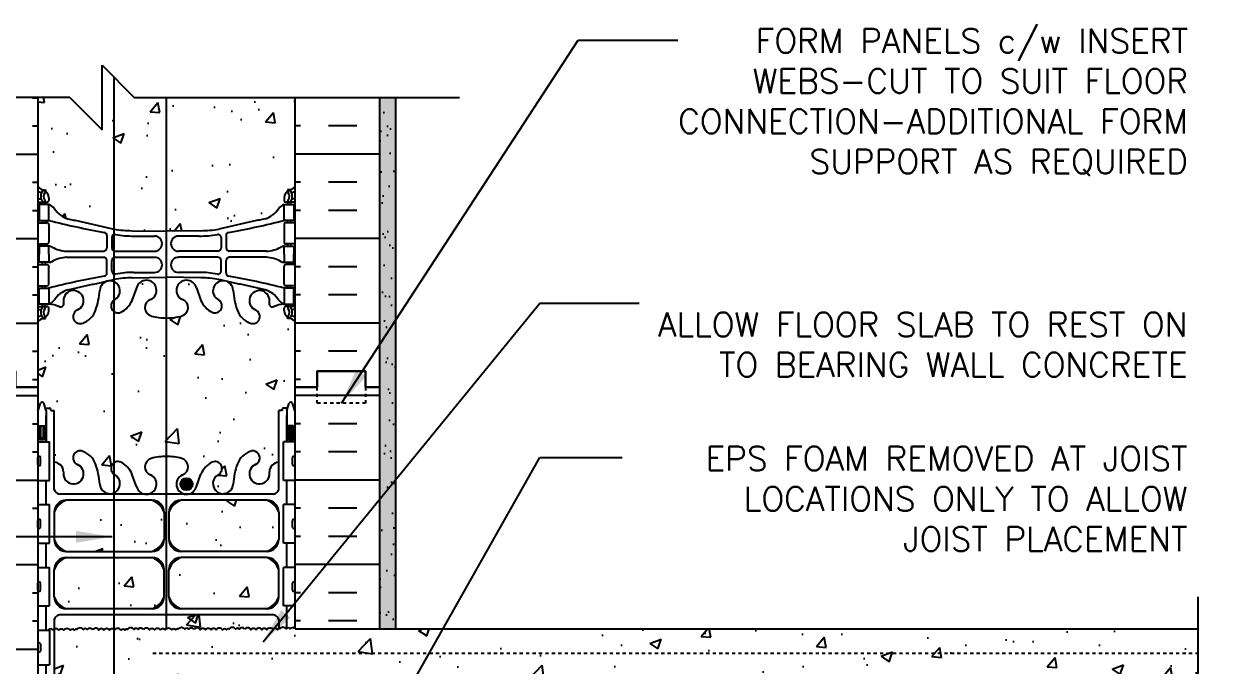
# Model space of a CAD drawing. Header units: inches. Extents: x 169.9 to 228, y 151.8 to 229.9.
# Drawn here: x 190.58 to 228.05, y 209.99 to 229.93 of the extents above; entities that cross this region are included whole.
import ezdxf

# ---------------------------------------------------------------- set-up
doc = ezdxf.new("R2010")
doc.units = ezdxf.units.IN
doc.header["$LTSCALE"] = 0.5
doc.header["$MEASUREMENT"] = 0
doc.linetypes.add('DASHED2', pattern=[0.375, 0.25, -0.125])
doc.linetypes.add('HIDDEN2', pattern=[0.1875, 0.125, -0.0625])
for name, color, linetype in [('HATCH', 12, 'Continuous'), ('Hidden2', 12, 'HIDDEN2'), ('line25', 2, 'Continuous'), ('LINE3', 3, 'Continuous'), ('LINE50', 5, 'Continuous'), ('LINE9', 9, 'Continuous'), ('TEXT', 4, 'Continuous'), ('Web_Edge', 9, 'Continuous')]:
    doc.layers.add(name, color=color, linetype=linetype)
doc.styles.add('DIM', font='romans.shx', dxfattribs={"width": 0.7})
doc.styles.add('ROMANS', font='romans.shx', dxfattribs={"height": 0.75})
doc.dimstyles.new('ext_12', dxfattribs={"dimscale": 12, "dimtxt": 0.075, "dimasz": 0.09375, "dimexe": 0.09375, "dimexo": 0.0625, "dimgap": 0.0625, "dimtad": 1, "dimdec": 1, "dimzin": 2, "dimdsep": 46, "dimlunit": 4, "dimtxsty": 'DIM', "dimcen": 0.09, "dimdle": 0.09375, "dimclrt": 4, "dimadec": 0, "dimazin": 0, "dimtfac": 1, "dimtdec": 1, "dimtmove": 2, "dimatfit": 3, "dimfxl": 1, "dimfrac": 2, "dimtolj": 1, "dimtzin": 0, "dimarcsym": 0})

msp = doc.modelspace()

# ---------------------------------------------------------------- hatches: boundary and pattern name
at = {"layer": 'HATCH'}
h = msp.add_hatch(dxfattribs=at)
h.set_pattern_fill('AR-CONC', color=256, scale=0.5)
h.set_pattern_definition([(50, (0, 0), (3.5863, -0.31376), [0.375, -4.125]), (355, (0, 0), (-0.693757, 3.76096), [0.3, -3.3]), (100.4514, (0.299, -0.026), (2.892544, 3.4472), [0.3187, -3.50571]), (46.1842, (0, 1), (5.336207, -0.827596), [0.5625, -6.1875]), (96.6356, (0.4447, 0.931), (4.67331, 4.87059), [0.47805, -5.25857]), (351.1842, (0, 1), (4.67331, 4.87059), [0.45, -4.95]), (21, (0.5, 0.75), (2.984535, -2.013094), [0.375, -4.125]), (326, (0.5, 0.75), (1.216577, 3.62575), [0.3, -3.3]), (71.4514, (0.7487, 0.5822), (4.201112, 1.612656), [0.3187, -3.50571]), (37.5, (0, 0), (0.0607993, 1.6644693), [0, -3.26, 0, -3.35, 0, -3.3125]), (7.5, (0, 0), (1.315348, 1.972059), [0, -1.91, 0, -3.185, 0, -1.2625]), (327.5, (-1.115, 0), (2.669112, -0.1127744), [0, -1.25, 0, -3.9, 0, -5.175]), (317.5, (-1.615, 0), (2.915931, 0.500525), [0, -1.625, 0, -2.59, 0, -3.675])])
edge = h.paths.add_edge_path()
edge.add_line((199.002, 227.647), (194.002, 227.647))
edge.add_line((194.002, 227.647), (193.002, 228.647))
edge.add_line((193.002, 228.647), (193.002, 226.647))
edge.add_line((193.002, 226.647), (192.002, 227.647))
edge.add_line((192.002, 227.647), (191.002, 227.647))
edge.add_line((191.002, 227.647), (191.002, 224.874))
edge.add_arc((191.348, 225.235), 0.5, 226.2109, 246.4218)
edge.add_line((191.148, 224.777), (191.238, 224.777))
edge.add_line((191.238, 224.777), (191.238, 224.735))
edge.add_arc((191.098, 224.528), 0.25, 0, 55.9442, ccw=False)
edge.add_line((191.348, 224.528), (191.348, 224.46))
edge.add_arc((191.285, 224.46), 0.0625, -90, 0, ccw=False)
edge.add_line((191.285, 224.398), (191.238, 224.398))
edge.add_line((191.238, 224.398), (191.238, 224.328))
edge.add_line((191.238, 224.328), (191.343, 224.328))
edge.add_arc((191.22, 223.985), 0.364, 34.9775, 70.3387, ccw=False)
edge.add_arc((192.144, 224.596), 0.743, 212.7919, 253.8107)
edge.add_spline(control_points=[(191.936, 223.882), (193.374, 223.562)], knot_values=[0, 0, 1, 1], degree=1, periodic=0)
edge.add_arc((193.93, 226.494), 2.984, 259.2546, 270.0995)
edge.add_line((193.935, 223.51), (195.002, 223.494))
edge.add_line((195.002, 223.494), (196.068, 223.51))
edge.add_arc((196.074, 226.494), 2.984, 269.9005, 280.7454)
edge.add_spline(control_points=[(196.63, 223.562), (198.067, 223.882)], knot_values=[0, 0, 1, 1], degree=1, periodic=0)
edge.add_arc((197.86, 224.596), 0.743, 286.1893, 327.2081)
edge.add_arc((198.783, 223.985), 0.364, 109.6613, 145.0225, ccw=False)
edge.add_line((198.661, 224.328), (198.766, 224.328))
edge.add_line((198.766, 224.328), (198.766, 224.398))
edge.add_line((198.766, 224.398), (198.718, 224.398))
edge.add_arc((198.718, 224.46), 0.0625, 180, 270, ccw=False)
edge.add_line((198.656, 224.46), (198.656, 224.528))
edge.add_arc((198.906, 224.528), 0.25, 124.0558, 180, ccw=False)
edge.add_line((198.766, 224.735), (198.766, 224.777))
edge.add_line((198.766, 224.777), (198.856, 224.777))
edge.add_arc((198.656, 225.235), 0.5, 293.5782, 313.7891)
edge.add_line((199.002, 224.874), (199.002, 227.647))
h.paths.add_polyline_path([(199.002, 220.682, 0.088416), (198.856, 220.779), (198.766, 220.779), (198.766, 220.821, -0.249069), (198.656, 221.028), (198.656, 221.095, -0.414214), (198.718, 221.158), (198.766, 221.158), (198.766, 221.228), (198.661, 221.228, 0.085348), (198.331, 221.152, -0.669601), (198.199, 221.273, 2.087231), (197.765, 221.048, -1), (197.602, 220.639, -0.21345), (197.209, 221.028, -0.069923), (197.072, 221.672, 1.702394), (196.623, 221.36, -0.940793), (196.419, 220.976, -0.173075), (196.073, 221.343), (195.931, 221.73, 1.612474), (195.499, 221.37, -0.734872), (195.476, 220.859, -0.068475), (195.002, 220.797, -0.068475), (194.528, 220.859, -0.734872), (194.505, 221.37, 1.612474), (194.073, 221.73), (193.93, 221.343, -0.173075), (193.584, 220.976, -0.940793), (193.381, 221.36, 1.702394), (192.931, 221.672, -0.069923), (192.794, 221.028, -0.21345), (192.402, 220.639, -1), (192.239, 221.048, 2.087231), (191.805, 221.273, -0.669601), (191.672, 221.152, 0.085348), (191.343, 221.228), (191.238, 221.228), (191.238, 221.158), (191.285, 221.158, -0.414214), (191.348, 221.095), (191.348, 221.028, -0.249069), (191.238, 220.821), (191.238, 220.779), (191.148, 220.779, 0.088416), (191.002, 220.682), (191.002, 218.647), (191.002, 217.888), (191.087, 218.149, -0.6), (191.187, 218.149), (191.236, 217.999), (191.362, 217.999, -0.414214), (191.412, 217.949), (191.412, 217.919), (191.512, 217.919), (191.512, 216.317, -0.380397), (191.805, 216.022, 2.087231), (192.239, 216.247, -1), (192.402, 216.655, -0.21345), (192.794, 216.266, -0.069923), (192.931, 215.622, 1.702394), (193.381, 215.935, -0.940793), (193.584, 216.318, -0.173075), (193.93, 215.951), (194.073, 215.565, 1.612474), (194.505, 215.924, -0.734872), (194.528, 216.435, -0.068475), (195.002, 216.497, -0.068475), (195.476, 216.435, -0.734872), (195.499, 215.924, 1.612474), (195.931, 215.565), (196.073, 215.951, -0.173075), (196.419, 216.318, -0.940793), (196.623, 215.935, 1.702394), (197.072, 215.622, -0.069923), (197.209, 216.266, -0.21345), (197.602, 216.655, -1), (197.765, 216.247, 2.087231), (198.199, 216.022, -0.380392), (198.492, 216.317), (198.492, 217.919), (198.592, 217.919), (198.592, 217.949, -0.414214), (198.642, 217.999), (198.768, 217.999), (198.817, 218.149, -0.6), (198.917, 218.149), (199.002, 217.888), (199.002, 218.647)])
h.paths.add_polyline_path([(194.926, 214.761, 0.225652), (194.551, 215.136), (191.887, 215.136, 0.225652), (191.512, 214.761), (191.512, 213.921, 0.225652), (191.887, 213.546), (194.551, 213.546, 0.225652), (194.926, 213.921)])
h.paths.add_polyline_path([(194.926, 212.139), (194.926, 212.98, 0.225652), (194.551, 213.355), (191.887, 213.355, 0.225652), (191.512, 212.98), (191.512, 212.139, 0.225652), (191.887, 211.764), (194.551, 211.764, 0.225652)])
h.paths.add_polyline_path([(198.492, 212.98, 0.225652), (198.117, 213.355), (195.453, 213.355, 0.225652), (195.078, 212.98), (195.078, 212.139, 0.225652), (195.453, 211.764), (198.117, 211.764, 0.225652), (198.492, 212.139)])
h.paths.add_polyline_path([(198.492, 214.761, 0.225652), (198.117, 215.136), (195.453, 215.136, 0.225652), (195.078, 214.761), (195.078, 213.921, 0.225652), (195.453, 213.546), (198.117, 213.546, 0.225652), (198.492, 213.921)])
h.paths.add_polyline_path([(227.05, 211.138), (199.002, 211.138, 0.520567), (198.848, 211.138, 0.520567), (198.722, 211.138, 0.520567), (198.522, 211.138, 0.520567), (198.448, 211.115, 0.520567), (198.317, 211.115, 0.520567), (198.117, 211.115, 0.520567), (197.963, 211.115, 0.520567), (197.786, 211.115, 0.520567), (197.626, 211.115, 0.520567), (197.461, 211.143, 0.268314), (197.425, 211.133, 0.520567), (197.271, 211.133, 0.520567), (197.146, 211.133, 0.520567), (196.946, 211.133, 0.520567), (196.872, 211.11, 0.520567), (196.741, 211.11, 0.520567), (196.541, 211.11, 0.520567), (196.387, 211.11, 0.520567), (196.21, 211.11, 0.520567), (196.05, 211.11, 0.520567), (195.884, 211.139, 0.268314), (195.849, 211.128, 0.520567), (195.695, 211.128, 0.520567), (195.569, 211.128, 0.520567), (195.369, 211.128, 0.520567), (195.295, 211.106, 0.520567), (195.164, 211.106, 0.520567), (194.964, 211.106, 0.520567), (194.81, 211.106, 0.520567), (194.633, 211.106, 0.520567), (194.473, 211.106, 0.520567), (194.308, 211.134, 0.268314), (194.272, 211.124, 0.520567), (194.118, 211.124, 0.520567), (193.993, 211.124, 0.520567), (193.793, 211.124, 0.520567), (193.719, 211.101, 0.520567), (193.588, 211.101, 0.520567), (193.388, 211.101, 0.520567), (193.234, 211.101, 0.520567), (193.057, 211.101, 0.520567), (192.897, 211.101, 0.520567), (192.731, 211.13, 0.268314), (192.696, 211.119, 0.520567), (192.542, 211.119, 0.520567), (192.416, 211.119, 0.520567), (192.217, 211.119, 0.520567), (192.142, 211.096, 0.520567), (192.011, 211.096, 0.520567), (191.811, 211.096, 0.520567), (191.657, 211.096, 0.398029), (191.512, 211.126), (191.512, 209.96), (191.632, 209.76), (191.632, 209.647), (191.632, 209.535), (191.512, 209.335), (191.512, 207.893, -0.091153), (191.54, 207.866, -0.520567), (191.694, 207.866, -0.520567), (191.893, 207.866, -0.520567), (192.025, 207.866, -0.520567), (192.099, 207.889, -0.520567), (192.299, 207.889, -0.520567), (192.424, 207.889, -0.520567), (192.578, 207.889, -0.268314), (192.614, 207.899, -0.520567), (192.779, 207.87, -0.520567), (192.939, 207.87, -0.520567), (193.116, 207.87, -0.520567), (193.27, 207.87, -0.520567), (193.47, 207.87, -0.520567), (193.601, 207.87, -0.520567), (193.675, 207.893, -0.520567), (193.875, 207.893, -0.520567), (194.001, 207.893, -0.520567), (194.155, 207.893, -0.268314), (194.19, 207.904, -0.520567), (194.356, 207.875, -0.520567), (194.516, 207.875, -0.520567), (194.693, 207.875, -0.520567), (194.847, 207.875, -0.268314), (194.882, 207.885, -0.520567), (195.048, 207.857, -0.520567), (195.208, 207.857, -0.520567), (195.385, 207.857, -0.365715), (195.502, 207.888), (195.502, 209.888), (195.752, 209.888), (227.05, 209.888)])
h.paths.add_polyline_path([(198.492, 211.428, 0.268138), (198.331, 211.577), (191.673, 211.577, 0.268156), (191.512, 211.428), (191.512, 211.126, -0.398029), (191.657, 211.096, -0.520567), (191.811, 211.096, -0.520567), (192.011, 211.096, -0.520567), (192.142, 211.096, -0.520567), (192.217, 211.119, -0.520567), (192.416, 211.119, -0.520567), (192.542, 211.119, -0.520567), (192.696, 211.119, -0.268314), (192.731, 211.13, -0.520567), (192.897, 211.101, -0.520567), (193.057, 211.101, -0.520567), (193.234, 211.101, -0.520567), (193.388, 211.101, -0.520567), (193.588, 211.101, -0.520567), (193.719, 211.101, -0.520567), (193.793, 211.124, -0.520567), (193.993, 211.124, -0.520567), (194.118, 211.124, -0.520567), (194.272, 211.124, -0.268314), (194.308, 211.134, -0.520567), (194.473, 211.106, -0.520567), (194.633, 211.106, -0.520567), (194.81, 211.106, -0.520567), (194.964, 211.106, -0.520567), (195.164, 211.106, -0.520567), (195.295, 211.106, -0.520567), (195.369, 211.128, -0.520567), (195.569, 211.128, -0.520567), (195.695, 211.128, -0.520567), (195.849, 211.128, -0.268314), (195.884, 211.139, -0.520567), (196.05, 211.11, -0.520567), (196.21, 211.11, -0.520567), (196.387, 211.11, -0.520567), (196.541, 211.11, -0.520567), (196.741, 211.11, -0.520567), (196.872, 211.11, -0.520567), (196.946, 211.133, -0.520567), (197.146, 211.133, -0.520567), (197.271, 211.133, -0.520567), (197.425, 211.133, -0.268314), (197.461, 211.143, -0.520567), (197.626, 211.115, -0.520567), (197.786, 211.115, -0.520567), (197.963, 211.115, -0.520567), (198.117, 211.115, -0.520567), (198.317, 211.115, -0.520567), (198.448, 211.115, -0.316651), (198.492, 211.148)])
h.paths.add_polyline_path([(198.492, 207.866), (198.492, 207.888), (197.502, 207.888), (197.502, 207.718), (198.331, 207.718, 0.268138)])
h.paths.add_polyline_path([(197.002, 207.888), (195.57, 207.888, 0.091301), (195.539, 207.857, 0.129704), (195.502, 207.888), (195.502, 207.888), (195.502, 207.888, 0.365715), (195.385, 207.857, 0.520567), (195.208, 207.857, 0.520567), (195.048, 207.857, 0.520567), (194.882, 207.885, 0.268314), (194.847, 207.875, 0.520567), (194.693, 207.875, 0.520567), (194.516, 207.875, 0.520567), (194.356, 207.875, 0.520567), (194.19, 207.904, 0.268314), (194.155, 207.893, 0.520567), (194.001, 207.893, 0.520567), (193.875, 207.893, 0.520567), (193.675, 207.893, 0.520567), (193.601, 207.87, 0.520567), (193.47, 207.87, 0.520567), (193.27, 207.87, 0.520567), (193.116, 207.87, 0.520567), (192.939, 207.87, 0.520567), (192.779, 207.87, 0.520567), (192.614, 207.899, 0.268314), (192.578, 207.889, 0.520567), (192.424, 207.889, 0.520567), (192.299, 207.889, 0.520567), (192.099, 207.889, 0.520567), (192.025, 207.866, 0.520567), (191.893, 207.866, 0.520567), (191.694, 207.866, 0.520567), (191.54, 207.866, 0.091153), (191.512, 207.893), (191.512, 207.866, 0.268156), (191.673, 207.718), (197.002, 207.718)])
h.paths.add_polyline_path([(227.05, 209.638), (196.002, 209.638), (196.002, 209.388), (200.104, 209.388), (201.104, 208.388), (227.05, 208.388)], flags=17)
h.paths.add_polyline_path([(227.05, 209.888), (195.752, 209.888, -0.414214), (196.002, 209.638), (227.05, 209.638)], flags=17)
h.paths.add_polyline_path([(199.002, 200.647), (199.002, 201.407), (198.917, 201.146, -0.6), (198.817, 201.146), (198.768, 201.296), (198.642, 201.296, -0.414214), (198.592, 201.346), (198.592, 201.376), (198.492, 201.376), (198.492, 202.978, -0.380392), (198.199, 203.273, 2.087231), (197.765, 203.048, -1), (197.602, 202.639, -0.21345), (197.209, 203.028, -0.068226), (197.074, 203.656, 0.193411), (196.976, 203.869), (196.723, 203.869), (196.723, 203.953, 0.747522), (196.623, 203.36, -0.940793), (196.419, 202.976, -0.173075), (196.073, 203.343), (195.931, 203.73, 1.612474), (195.499, 203.37, -0.734872), (195.476, 202.859, -0.068475), (195.002, 202.797, -0.068475), (194.528, 202.859, -0.734872), (194.505, 203.37, 1.612474), (194.073, 203.73), (193.93, 203.343, -0.173075), (193.584, 202.976, -0.940793), (193.381, 203.36, 1.753171), (192.93, 203.656, -0.068226), (192.794, 203.028, -0.21345), (192.402, 202.639, -1), (192.239, 203.048, 2.087231), (191.805, 203.273, -0.380397), (191.512, 202.978), (191.512, 201.376), (191.412, 201.376), (191.412, 201.346, -0.414214), (191.362, 201.296), (191.236, 201.296), (191.187, 201.146, -0.6), (191.087, 201.146), (191.002, 201.407), (191.002, 200.647), (191.002, 198.613, 0.088416), (191.148, 198.516), (191.238, 198.516), (191.238, 198.474, -0.249069), (191.348, 198.267), (191.348, 198.199, -0.414214), (191.285, 198.137), (191.238, 198.137), (191.238, 198.067), (191.343, 198.067, 0.085348), (191.672, 198.142, -0.669601), (191.805, 198.022, 2.087231), (192.239, 198.247, -1), (192.402, 198.655, -0.21345), (192.794, 198.266, -0.068226), (192.93, 197.638, 1.753171), (193.381, 197.935, -0.940793), (193.584, 198.318, -0.173075), (193.93, 197.951), (194.073, 197.565, 1.612474), (194.505, 197.924, -0.734872), (194.528, 198.435, -0.068475), (195.002, 198.497, -0.068475), (195.476, 198.435, -0.734872), (195.499, 197.924, 1.612474), (195.931, 197.565), (196.073, 197.951, -0.173075), (196.419, 198.318, -0.940793), (196.623, 197.935, 1.753171), (197.074, 197.638, -0.068226), (197.209, 198.266, -0.21345), (197.602, 198.655, -1), (197.765, 198.247, 2.087231), (198.199, 198.022, -0.669601), (198.331, 198.142, 0.085348), (198.661, 198.067), (198.766, 198.067), (198.766, 198.137), (198.718, 198.137, -0.414214), (198.656, 198.199), (198.656, 198.267, -0.249069), (198.766, 198.474), (198.766, 198.516), (198.856, 198.516, 0.088416), (199.002, 198.613)])
h.paths.add_polyline_path([(194.926, 207.156, 0.225652), (194.551, 207.531), (191.887, 207.531, 0.225652), (191.512, 207.156), (191.512, 206.315, 0.225652), (191.887, 205.94), (194.551, 205.94, 0.225652), (194.926, 206.315)])
h.paths.add_polyline_path([(194.926, 205.374, 0.225652), (194.551, 205.749), (191.887, 205.749, 0.225652), (191.512, 205.374), (191.512, 204.533, 0.225652), (191.887, 204.158), (194.551, 204.158, 0.225652), (194.926, 204.533)])
h.paths.add_polyline_path([(197.002, 205.749), (195.453, 205.749, 0.225652), (195.078, 205.374), (195.078, 204.533, 0.225652), (195.453, 204.158), (197.002, 204.158)])
h.paths.add_polyline_path([(197.002, 207.531), (195.453, 207.531, 0.225652), (195.078, 207.156), (195.078, 206.315, 0.225652), (195.453, 205.94), (197.002, 205.94)])
h.paths.add_polyline_path([(198.492, 207.156, 0.225652), (198.117, 207.531), (197.502, 207.531), (197.502, 205.94), (198.117, 205.94, 0.225652), (198.492, 206.315)])
h.paths.add_polyline_path([(199.002, 184.682, 0.088416), (198.856, 184.779), (198.766, 184.779), (198.766, 184.821, -0.249069), (198.656, 185.028), (198.656, 185.095, -0.414214), (198.718, 185.158), (198.766, 185.158), (198.766, 185.228), (198.661, 185.228, 0.085348), (198.331, 185.152, -0.669601), (198.199, 185.273, 2.087231), (197.765, 185.048, -1), (197.602, 184.639, -0.21345), (197.209, 185.028, -0.069923), (197.072, 185.672, 1.702394), (196.623, 185.36, -0.940793), (196.419, 184.976, -0.173075), (196.073, 185.343), (195.931, 185.73, 1.612474), (195.499, 185.37, -0.734872), (195.476, 184.859, -0.068475), (195.002, 184.797, -0.068475), (194.528, 184.859, -0.734872), (194.505, 185.37, 1.612474), (194.073, 185.73), (193.93, 185.343, -0.173075), (193.584, 184.976, -0.940793), (193.381, 185.36, 1.702394), (192.931, 185.672, -0.069923), (192.794, 185.028, -0.21345), (192.402, 184.639, -1), (192.239, 185.048, 2.087231), (191.805, 185.273, -0.669601), (191.672, 185.152, 0.085348), (191.343, 185.228), (191.238, 185.228), (191.238, 185.158), (191.285, 185.158, -0.414214), (191.348, 185.095), (191.348, 185.028, -0.249069), (191.238, 184.821), (191.238, 184.779), (191.148, 184.779, 0.088416), (191.002, 184.682), (191.002, 182.647), (192.002, 182.647), (193.002, 181.647), (193.002, 183.647), (194.002, 182.647), (199.002, 182.647)])
h = msp.add_hatch(dxfattribs=at)
h.set_pattern_fill('AR-SAND', color=256, scale=0.25, style=0)
h.set_pattern_definition([(37.5, (205.21163, 194.1809), (-0.0157483, 0.481706), [0, -0.38, 0, -0.425, 0, -0.40625]), (7.5, (205.21163, 194.1809), (0.442444, 0.705537), [0, -0.205, 0, -0.3425, 0, -0.13125]), (327.5, (204.90413, 194.1809), (0.7785355, 0.0014148), [0, -0.125, 0, -0.45, 0, -0.5875]), (317.5, (204.90413, 194.1809), (0.751532, 0.219419), [0, -0.0625, 0, -0.295, 0, -0.3375])])
h.paths.add_polyline_path([(202.127, 193.888), (201.627, 193.888), (201.627, 189.888), (201.627, 182.647), (202.127, 182.647)])
h.paths.add_polyline_path([(202.127, 227.647), (201.627, 227.647), (201.627, 225.888), (201.627, 211.138), (202.127, 211.138)])
h.paths.add_polyline_path([(227.05, 193.888), (227.05, 194.388), (199.502, 194.388), (199.502, 193.888)])
h = msp.add_hatch(dxfattribs=at)
h.set_pattern_fill('AR-SAND', color=256, scale=0.5, style=0)
h.set_pattern_definition([(37.5, (82.5174, 13.4147), (-0.0314967, 0.963412), [0, -0.76, 0, -0.85, 0, -0.8125]), (7.5, (82.5174, 13.4147), (0.8848884, 1.411073), [0, -0.41, 0, -0.685, 0, -0.2625]), (327.5, (81.9024, 13.4147), (1.557071, 0.0028295), [0, -0.25, 0, -0.9, 0, -1.175]), (317.5, (81.9024, 13.4147), (1.503063, 0.438838), [0, -0.125, 0, -0.59, 0, -0.675])])
h.paths.add_polyline_path([(202.127, 213.435), (201.627, 213.188), (201.627, 211.138), (202.127, 211.138)])
h.paths.add_polyline_path([(202.127, 218.284), (201.627, 218.037), (201.627, 213.188), (202.127, 213.435)])
h.paths.add_polyline_path([(202.127, 219.949), (201.627, 219.949), (201.627, 218.647), (201.627, 218.037), (202.127, 218.284)])
h.paths.add_polyline_path([(202.127, 227.647), (201.627, 227.647), (201.627, 219.949), (202.127, 219.949)])
h = msp.add_hatch(dxfattribs=at)
h.set_pattern_fill('INSUL', color=256, scale=7, style=0)
h.set_pattern_definition([(0, (-2735.1597, -196.3622), (0, 2.625), []), (0, (-2735.1597, -195.4872), (0, 2.625), [0.875, -0.875]), (0, (-2735.1597, -194.6122), (0, 2.625), [0.875, -0.875])])
h.paths.add_polyline_path([(188.377, 200.647), (188.814, 200.647), (188.814, 201.147), (190.314, 201.147), (190.314, 200.647), (191.002, 200.647), (191.002, 218.647), (190.314, 218.647), (190.314, 219.147), (188.814, 219.147), (188.814, 218.647), (188.377, 218.647)])
at = {"layer": 'LINE3'}
msp.add_hatch(color=256, dxfattribs=at).paths.add_polyline_path([(195.438, 215.637, 1), (195.813, 215.637, 1)])

# ---------------------------------------------------------------- linework, layer by layer
at = {"layer": 'HATCH'}
for p, q in [((190.84, 227.638), (191.002, 227.638)), ((190.84, 227.638), (191.002, 227.638)), ((199.163, 227.638), (199.002, 227.638)), ((200.913, 227.638), (200.038, 227.638)), ((190.84, 226.763), (191.002, 226.763)), ((199.163, 226.763), (199.002, 226.763)), ((200.913, 226.763), (200.038, 226.763)), ((188.377, 225.888), (191.002, 225.888)), ((201.627, 225.888), (199.002, 225.888)), ((190.84, 225.013), (191.002, 225.013)), ((199.163, 225.013), (199.002, 225.013)), ((200.913, 225.013), (200.038, 225.013)), ((190.84, 224.138), (191.002, 224.138)), ((199.163, 224.138), (199.002, 224.138)), ((200.913, 224.138), (200.038, 224.138)), ((188.377, 223.263), (191.002, 223.263)), ((201.627, 223.263), (199.002, 223.263)), ((190.84, 222.388), (191.002, 222.388)), ((199.163, 222.388), (199.002, 222.388)), ((200.913, 222.388), (200.038, 222.388)), ((190.84, 221.513), (191.002, 221.513)), ((199.163, 221.513), (199.002, 221.513)), ((200.913, 221.513), (200.038, 221.513)), ((188.377, 220.638), (191.002, 220.638)), ((201.627, 220.638), (199.002, 220.638)), ((190.84, 219.763), (191.002, 219.763)), ((199.163, 219.763), (199.002, 219.763)), ((200.913, 219.763), (200.038, 219.763)), ((190.84, 218.888), (191.002, 218.888)), ((199.163, 218.888), (199.002, 218.888)), ((201.627, 218.388), (199.002, 218.388)), ((199.163, 217.513), (199.002, 217.513)), ((200.913, 217.513), (200.038, 217.513)), ((199.163, 216.638), (199.002, 216.638)), ((200.913, 216.638), (200.038, 216.638)), ((201.627, 215.763), (199.002, 215.763)), ((199.163, 214.888), (199.002, 214.888)), ((200.913, 214.888), (200.038, 214.888)), ((199.163, 214.013), (199.002, 214.013)), ((200.913, 214.013), (200.038, 214.013)), ((201.627, 213.138), (199.002, 213.138)), ((199.163, 212.263), (199.002, 212.263)), ((200.913, 212.263), (200.038, 212.263)), ((199.163, 211.388), (199.002, 211.388)), ((200.913, 211.388), (200.038, 211.388))]:
    msp.add_line(p, q, dxfattribs=at)
for points in [[(192.696, 211.119, 0.520567), (192.542, 211.119, 0.520567), (192.416, 211.119, 0.520567), (192.217, 211.119, 0.520567), (192.142, 211.096, 0.520567), (192.011, 211.096, 0.520567), (191.811, 211.096, 0.520567), (191.657, 211.096, 0.520567), (191.48, 211.096, 0.496459), (191.325, 211.102, 0.496459)], [(194.272, 211.124, 0.520567), (194.118, 211.124, 0.520567), (193.993, 211.124, 0.520567), (193.793, 211.124, 0.520567), (193.719, 211.101, 0.520567), (193.588, 211.101, 0.520567), (193.388, 211.101, 0.520567), (193.234, 211.101, 0.520567), (193.057, 211.101, 0.520567), (192.897, 211.101, 0.520567), (192.731, 211.13, 0.268314), (192.696, 211.119, 0.268314)], [(195.849, 211.128, 0.520567), (195.695, 211.128, 0.520567), (195.569, 211.128, 0.520567), (195.369, 211.128, 0.520567), (195.295, 211.106, 0.520567), (195.164, 211.106, 0.520567), (194.964, 211.106, 0.520567), (194.81, 211.106, 0.520567), (194.633, 211.106, 0.520567), (194.473, 211.106, 0.520567), (194.308, 211.134, 0.268314), (194.272, 211.124, 0.268314)], [(197.425, 211.133, 0.520567), (197.271, 211.133, 0.520567), (197.146, 211.133, 0.520567), (196.946, 211.133, 0.520567), (196.872, 211.11, 0.520567), (196.741, 211.11, 0.520567), (196.541, 211.11, 0.520567), (196.387, 211.11, 0.520567), (196.21, 211.11, 0.520567), (196.05, 211.11, 0.520567), (195.884, 211.139, 0.268314), (195.849, 211.128, 0.268314)], [(199.002, 211.138, 0.520567), (198.848, 211.138, 0.520567), (198.722, 211.138, 0.520567), (198.522, 211.138, 0.520567), (198.448, 211.115, 0.520567), (198.317, 211.115, 0.520567), (198.117, 211.115, 0.520567), (197.963, 211.115, 0.520567), (197.786, 211.115, 0.520567), (197.626, 211.115, 0.520567), (197.461, 211.143, 0.268314), (197.425, 211.133, 0.268314)]]:
    msp.add_lwpolyline(points, format="xyb", dxfattribs=at)
at = {"layer": 'Hidden2', "linetype": 'HIDDEN2'}
msp.add_line((194.577, 210.388), (227.05, 210.388), dxfattribs=at)
at = {"layer": 'line25'}
for p, q in [((191.002, 227.647), (191.002, 218.647)), ((199.002, 218.647), (199.002, 227.647)), ((191.002, 218.647), (191.002, 200.647)), ((199.002, 211.138), (199.002, 218.647)), ((191.002, 216.952), (191.367, 216.952)), ((191.367, 215.752), (191.367, 216.952)), ((199.002, 216.952), (198.637, 216.952)), ((198.637, 215.752), (198.637, 216.952)), ((191.002, 215.752), (191.367, 215.752)), ((199.002, 215.752), (198.637, 215.752)), ((191.002, 215.002), (191.367, 215.002)), ((191.367, 213.802), (191.367, 215.002)), ((199.002, 215.002), (198.637, 215.002)), ((198.637, 213.802), (198.637, 215.002)), ((191.002, 213.802), (191.367, 213.802)), ((199.002, 213.802), (198.637, 213.802)), ((191.002, 213.052), (191.367, 213.052)), ((191.367, 211.852), (191.367, 213.052)), ((199.002, 213.052), (198.637, 213.052)), ((198.637, 211.852), (198.637, 213.052)), ((191.002, 211.852), (191.367, 211.852)), ((199.002, 211.852), (198.637, 211.852)), ((191.002, 211.102), (191.367, 211.102)), ((191.367, 211.102), (191.367, 210.022)), ((199.002, 211.138), (227.05, 211.138)), ((191.002, 210.022), (191.367, 210.022))]:
    msp.add_line(p, q, dxfattribs=at)
at = {"layer": 'LINE3'}
for p, q in [((193.362, 228.287), (193.362, 184.274)), ((194.99, 227.647), (194.99, 211.133))]:
    msp.add_line(p, q, dxfattribs=at)
msp.add_circle((195.626, 215.637), 0.188, dxfattribs=at)
at = {"layer": 'LINE50'}
for p, q in [((201.627, 218.647), (201.627, 227.647)), ((201.627, 211.138), (201.627, 218.647))]:
    msp.add_line(p, q, dxfattribs=at)
for points in [[(188.377, 218.647), (188.814, 218.647), (188.814, 219.147), (190.314, 219.147), (190.314, 218.647), (191.002, 218.647)], [(191.002, 218.647), (190.314, 218.647), (190.314, 219.147), (188.814, 219.147), (188.814, 218.647), (188.377, 218.647)], [(201.627, 218.647), (201.189, 218.647), (201.189, 219.147), (199.689, 219.147), (199.689, 218.647), (199.002, 218.647)], [(199.002, 218.647), (199.689, 218.647), (199.689, 219.147), (201.189, 219.147), (201.189, 218.647), (201.627, 218.647)]]:
    msp.add_lwpolyline(points, dxfattribs=at)
at = {"layer": 'LINE9'}
for p, q in [((193.002, 226.647), (193.002, 228.647)), ((193.002, 228.647), (194.002, 227.647)), ((192.002, 227.647), (181.897, 227.647)), ((192.002, 227.647), (193.002, 226.647)), ((194.002, 227.647), (204.106, 227.647)), ((202.127, 211.138), (202.127, 227.647)), ((191.002, 216.242), (191.002, 216.462)), ((191.002, 216.407), (191.002, 216.407)), ((191.002, 216.297), (191.002, 216.297)), ((191.042, 216.502), (191.042, 216.502)), ((191.082, 216.242), (191.082, 216.462)), ((198.922, 216.242), (198.922, 216.462)), ((198.962, 216.502), (198.962, 216.502)), ((199.002, 216.242), (199.002, 216.462)), ((199.002, 216.407), (199.002, 216.407)), ((199.002, 216.297), (199.002, 216.297)), ((191.042, 216.202), (191.042, 216.202)), ((198.962, 216.202), (198.962, 216.202)), ((191.002, 214.292), (191.002, 214.512)), ((191.002, 214.457), (191.002, 214.457)), ((191.002, 214.347), (191.002, 214.347)), ((191.042, 214.552), (191.042, 214.552)), ((191.082, 214.292), (191.082, 214.512)), ((198.922, 214.292), (198.922, 214.512)), ((198.962, 214.552), (198.962, 214.552)), ((199.002, 214.292), (199.002, 214.512)), ((199.002, 214.457), (199.002, 214.457)), ((199.002, 214.347), (199.002, 214.347)), ((191.042, 214.252), (191.042, 214.252)), ((198.962, 214.252), (198.962, 214.252)), ((191.002, 212.342), (191.002, 212.562)), ((191.002, 212.507), (191.002, 212.507)), ((191.042, 212.602), (191.042, 212.602)), ((191.082, 212.342), (191.082, 212.562)), ((198.922, 212.342), (198.922, 212.562)), ((198.962, 212.602), (198.962, 212.602)), ((199.002, 212.342), (199.002, 212.562)), ((199.002, 212.507), (199.002, 212.507)), ((191.002, 212.397), (191.002, 212.397)), ((191.042, 212.302), (191.042, 212.302)), ((198.962, 212.302), (198.962, 212.302)), ((199.002, 212.397), (199.002, 212.397)), ((191.002, 210.672), (191.002, 210.452)), ((191.002, 210.617), (191.002, 210.617)), ((191.042, 210.712), (191.042, 210.712)), ((191.082, 210.672), (191.082, 210.452)), ((191.002, 210.507), (191.002, 210.507)), ((191.042, 210.412), (191.042, 210.412))]:
    msp.add_line(p, q, dxfattribs=at)
at = {"layer": 'LINE9', "linetype": 'DASHED2', "ltscale": 0.15}
msp.add_lwpolyline([(201.189, 218.647), (201.189, 218.647), (201.189, 218.147), (199.689, 218.147), (199.689, 218.647), (199.689, 218.647)], dxfattribs=at)
at = {"layer": 'LINE9'}
msp.add_lwpolyline([(227.05, 212.138), (227.05, 203.763), (226.05, 202.763), (228.05, 202.763), (227.05, 201.763), (227.05, 192.888)], dxfattribs=at)
for centre, start, end in [((191.042, 216.462), 90, 180), ((191.042, 216.242), 180, 270), ((191.042, 216.462), 360, 90), ((191.042, 216.242), 270, 0), ((198.962, 216.462), 90, 180), ((198.962, 216.242), 180, 270), ((198.962, 216.462), 0, 90), ((198.962, 216.242), 270, 0), ((191.042, 214.512), 90, 180), ((191.042, 214.512), 360, 90), ((198.962, 214.512), 90, 180), ((198.962, 214.512), 0, 90), ((191.042, 214.292), 180, 270), ((191.042, 214.292), 270, 0), ((198.962, 214.292), 180, 270), ((198.962, 214.292), 270, 0), ((191.042, 212.562), 90, 180), ((191.042, 212.562), 360, 90), ((198.962, 212.562), 90, 180), ((198.962, 212.562), 0, 90), ((191.042, 212.342), 180, 270), ((191.042, 212.342), 270, 0), ((198.962, 212.342), 180, 270), ((198.962, 212.342), 270, 0), ((191.042, 210.672), 90, 180), ((191.042, 210.672), 0, 90), ((191.042, 210.452), 180, 270), ((191.042, 210.452), 270, 0)]:
    msp.add_arc(centre, 0.04, start, end, dxfattribs=at)
at = {"layer": 'Web_Edge'}
for p, q in [((191.002, 224.498), (191.08, 224.498)), ((191.148, 224.777), (191.238, 224.777)), ((191.238, 224.777), (191.238, 224.735)), ((191.348, 224.528), (191.348, 224.46)), ((198.656, 224.528), (198.656, 224.46)), ((198.856, 224.777), (198.766, 224.777)), ((198.766, 224.777), (198.766, 224.735)), ((199.002, 224.498), (198.924, 224.498)), ((191.002, 224.398), (191.285, 224.398)), ((191.148, 224.398), (191.148, 224.328)), ((191.238, 224.398), (191.238, 224.328)), ((199.002, 224.398), (198.718, 224.398)), ((198.766, 224.398), (198.766, 224.328)), ((198.856, 224.398), (198.856, 224.328)), ((191.002, 223.758), (191.285, 223.758)), ((191.148, 223.828), (191.148, 223.758)), ((191.238, 223.828), (191.238, 223.758)), ((199.002, 223.758), (198.718, 223.758)), ((198.766, 223.828), (198.766, 223.758)), ((198.856, 223.828), (198.856, 223.758)), ((191.348, 223.695), (191.348, 223.16)), ((193.15, 223.358), (193.15, 222.973)), ((193.935, 223.51), (195.002, 223.494)), ((193.983, 223.342), (194.629, 223.342)), ((196.068, 223.51), (195.002, 223.494)), ((196.021, 223.342), (195.374, 223.342)), ((196.854, 223.358), (196.854, 222.973)), ((198.656, 223.695), (198.656, 223.16)), ((191.002, 223.098), (191.285, 223.098)), ((191.148, 223.098), (191.148, 223.028)), ((191.238, 223.098), (191.238, 223.028)), ((193.302, 223.296), (193.302, 222.973)), ((196.701, 223.296), (196.701, 222.973)), ((199.002, 223.098), (198.718, 223.098)), ((198.766, 223.098), (198.766, 223.028)), ((198.856, 223.098), (198.856, 223.028)), ((191.896, 222.872), (193.05, 222.873)), ((191.896, 222.683), (193.05, 222.683)), ((193.402, 222.873), (194.629, 222.873)), ((193.402, 222.683), (194.629, 222.683)), ((196.601, 222.873), (195.374, 222.873)), ((196.601, 222.683), (195.374, 222.683)), ((198.108, 222.872), (196.954, 222.873)), ((198.108, 222.683), (196.954, 222.683)), ((191.002, 222.458), (191.285, 222.458)), ((191.148, 222.458), (191.148, 222.528)), ((191.238, 222.458), (191.238, 222.528)), ((191.348, 221.86), (191.348, 222.395)), ((193.15, 222.198), (193.15, 222.583)), ((193.302, 222.26), (193.302, 222.583)), ((193.983, 222.214), (194.629, 222.214)), ((196.021, 222.214), (195.374, 222.214)), ((196.701, 222.26), (196.701, 222.583)), ((196.854, 222.198), (196.854, 222.583)), ((198.656, 221.86), (198.656, 222.395)), ((199.002, 222.458), (198.718, 222.458)), ((198.766, 222.458), (198.766, 222.528)), ((198.856, 222.458), (198.856, 222.528)), ((193.935, 222.046), (195.002, 222.062)), ((196.068, 222.046), (195.002, 222.062)), ((191.002, 221.798), (191.285, 221.798)), ((191.148, 221.728), (191.148, 221.798)), ((191.238, 221.728), (191.238, 221.798)), ((194.073, 221.73), (193.93, 221.343)), ((195.931, 221.73), (196.073, 221.343)), ((199.002, 221.798), (198.718, 221.798)), ((198.766, 221.728), (198.766, 221.798)), ((198.856, 221.728), (198.856, 221.798)), ((191.002, 221.158), (191.285, 221.158)), ((191.148, 221.158), (191.148, 221.228)), ((191.238, 221.158), (191.238, 221.228)), ((191.348, 221.028), (191.348, 221.095)), ((198.656, 221.028), (198.656, 221.095)), ((199.002, 221.158), (198.718, 221.158)), ((198.766, 221.158), (198.766, 221.228)), ((198.856, 221.158), (198.856, 221.228)), ((191.002, 221.058), (191.08, 221.058)), ((191.148, 220.779), (191.238, 220.779)), ((191.238, 220.779), (191.238, 220.821)), ((198.766, 220.779), (198.766, 220.821)), ((198.856, 220.779), (198.766, 220.779)), ((199.002, 221.058), (198.924, 221.058)), ((191.002, 217.888), (191.087, 218.149)), ((191.262, 217.919), (191.187, 218.149)), ((198.742, 217.919), (198.817, 218.149)), ((199.002, 217.888), (198.917, 218.149)), ((191.236, 217.999), (191.362, 217.999)), ((191.262, 217.919), (191.262, 216.952)), ((191.402, 217.949), (191.402, 217.949)), ((191.412, 217.949), (191.412, 217.949)), ((191.412, 217.949), (191.412, 217.919)), ((191.412, 217.919), (191.512, 217.919)), ((191.512, 215.472), (191.512, 217.919)), ((198.592, 217.919), (198.492, 217.919)), ((198.492, 215.472), (198.492, 217.919)), ((198.592, 217.949), (198.592, 217.949)), ((198.592, 217.949), (198.592, 217.919)), ((198.768, 217.999), (198.642, 217.999)), ((198.742, 217.919), (198.742, 216.952)), ((194.073, 215.565), (193.93, 215.951)), ((195.931, 215.565), (196.073, 215.951)), ((198.331, 215.324), (191.673, 215.324)), ((194.551, 215.136), (191.887, 215.136)), ((198.117, 215.136), (195.453, 215.136)), ((191.512, 214.761), (191.512, 213.921)), ((194.926, 214.761), (194.926, 213.921)), ((195.078, 214.762), (195.078, 213.921)), ((198.492, 214.761), (198.492, 213.921)), ((191.887, 213.546), (194.551, 213.546)), ((191.887, 213.355), (194.551, 213.355)), ((198.117, 213.546), (195.453, 213.546)), ((198.117, 213.355), (195.453, 213.355)), ((191.512, 212.139), (191.512, 212.98)), ((194.926, 212.139), (194.926, 212.98)), ((195.078, 212.138), (195.078, 212.979)), ((198.492, 212.139), (198.492, 212.98)), ((194.551, 211.764), (191.887, 211.764)), ((198.117, 211.764), (195.453, 211.764)), ((191.512, 211.428), (191.512, 207.866)), ((198.331, 211.577), (191.673, 211.577)), ((198.492, 211.428), (198.492, 211.148))]:
    msp.add_line(p, q, dxfattribs=at)
for points in [[(191.043, 223.828), (191.343, 223.828), (191.343, 224.328), (191.043, 224.328)], [(198.961, 223.828), (198.661, 223.828), (198.661, 224.328), (198.961, 224.328)], [(191.043, 221.728), (191.343, 221.728), (191.343, 221.228), (191.043, 221.228)], [(198.961, 221.728), (198.661, 221.728), (198.661, 221.228), (198.961, 221.228)], [(191.212, 217.009), (191.062, 217.009), (191.062, 217.449), (191.212, 217.449)], [(191.172, 217.069), (191.102, 217.069), (191.102, 217.449), (191.172, 217.449)], [(198.792, 217.009), (198.942, 217.009), (198.942, 217.449), (198.792, 217.449)], [(198.832, 217.069), (198.902, 217.069), (198.902, 217.449), (198.832, 217.449)]]:
    msp.add_lwpolyline(points, close=True, dxfattribs=at)
for points in [[(191.343, 222.778), (191.343, 223.028), (191.043, 223.028), (191.043, 222.778)], [(198.661, 222.778), (198.661, 223.028), (198.961, 223.028), (198.961, 222.778)], [(191.343, 222.778), (191.343, 222.528), (191.043, 222.528), (191.043, 222.778)], [(198.661, 222.778), (198.661, 222.528), (198.961, 222.528), (198.961, 222.778)], [(191.262, 216.952), (191.262, 217.769)], [(198.742, 216.952), (198.742, 217.769)], [(191.262, 215.002), (191.262, 215.752)], [(198.742, 215.002), (198.742, 215.752)], [(191.262, 213.052), (191.262, 213.802)], [(198.742, 213.052), (198.742, 213.802)], [(191.262, 211.102), (191.262, 211.852)], [(198.742, 211.157), (198.742, 211.852)], [(191.262, 209.647), (191.262, 210.022)]]:
    msp.add_lwpolyline(points, dxfattribs=at)
for centre, radius, start, end in [((191.348, 225.235), 0.5, 226.2109, 250.5288), ((198.656, 225.235), 0.5, 289.4712, 313.7891), ((191.348, 225.235), 0.6, 234.7832, 245.0748), ((191.08, 224.517), 0.0196, 269.4032, 15.4901), ((191.342, 224.582), 0.25, 140.1145, 222.4609), ((191.086, 224.672), 0.021, 343.464, 63.9957), ((191.184, 224.713), 0.045, 321.448, 139.1879), ((191.19, 224.444), 0.045, 222.4609, 42.4609), ((191.098, 224.528), 0.25, 0, 70.5288), ((191.342, 224.582), 0.16, 140.0001, 222.4609), ((191.285, 224.46), 0.0625, 270, 0), ((198.906, 224.528), 0.25, 109.4712, 180), ((198.718, 224.46), 0.0625, 180, 270), ((198.813, 224.444), 0.045, 137.5391, 317.5391), ((198.82, 224.713), 0.045, 40.8121, 218.552), ((198.662, 224.582), 0.16, 317.5391, 39.9999), ((198.662, 224.582), 0.25, 317.5391, 39.8855), ((198.918, 224.672), 0.021, 116.0043, 196.536), ((198.924, 224.517), 0.0196, 164.5099, 270.5968), ((198.656, 225.235), 0.6, 294.9252, 305.2168), ((191.22, 223.985), 0.364, 34.9775, 70.3387), ((192.144, 224.596), 0.743, 212.7919, 253.8107), ((197.86, 224.596), 0.743, 286.1893, 327.2081), ((198.783, 223.985), 0.364, 109.6613, 145.0225), ((191.285, 223.695), 0.0625, 0, 90), ((198.151, 251.248), 28.253, 256.0552, 259.6343), ((191.852, 251.248), 28.253, 280.3657, 283.9448), ((198.718, 223.695), 0.0625, 90, 180), ((193.05, 223.358), 0.1, 360, 79.6343), ((193.402, 223.296), 0.1, 79.2546, 180), ((193.93, 226.494), 2.984, 259.2546, 270.0995), ((193.977, 226.326), 2.984, 259.2546, 270.0995), ((194.629, 223.108), 0.234, 270, 90), ((195.374, 223.108), 0.234, 90, 270), ((196.026, 226.326), 2.984, 269.9005, 280.7454), ((196.074, 226.494), 2.984, 269.9005, 280.7454), ((196.601, 223.296), 0.1, 0, 100.7454), ((196.954, 223.358), 0.1, 100.3657, 180), ((191.285, 223.16), 0.0625, 270, 0), ((191.339, 222.809), 0.219, 60.4937, 88.92), ((191.98, 224.029), 1.16, 242.5844, 265.8032), ((193.05, 222.973), 0.1, 270.0388, 360), ((193.402, 222.973), 0.1, 180, 270), ((196.601, 222.973), 0.1, 270, 0), ((196.954, 222.973), 0.1, 180, 269.9612), ((198.023, 224.029), 1.16, 274.1968, 297.4156), ((198.665, 222.809), 0.219, 91.08, 119.5063), ((198.718, 223.16), 0.0625, 180, 270), ((191.98, 221.527), 1.16, 94.1968, 117.4156), ((193.05, 222.583), 0.1, 0, 89.9612), ((193.402, 222.583), 0.1, 90, 180), ((194.629, 222.448), 0.234, 270, 90), ((195.374, 222.448), 0.234, 90, 270), ((196.601, 222.583), 0.1, 0, 90), ((196.954, 222.583), 0.1, 90.0388, 180), ((198.023, 221.527), 1.16, 62.5844, 85.8032), ((191.285, 222.395), 0.0625, 0, 90), ((191.339, 222.747), 0.219, 271.08, 299.5063), ((193.402, 222.26), 0.1, 180, 280.7454), ((193.977, 219.23), 2.984, 89.9005, 100.7454), ((196.026, 219.23), 2.984, 79.2546, 90.0995), ((196.601, 222.26), 0.1, 259.2546, 0), ((198.665, 222.747), 0.219, 240.4937, 268.92), ((198.718, 222.395), 0.0625, 90, 180), ((191.285, 221.86), 0.0625, 270, 0), ((198.151, 194.308), 28.253, 100.3657, 103.9448), ((193.243, 221.641), 0.314, 296.0652, 177.2643), ((193.05, 222.198), 0.1, 280.3657, 0), ((193.93, 219.062), 2.984, 89.9005, 100.7454), ((194.378, 221.657), 0.314, 293.8084, 166.5854), ((195.626, 221.657), 0.314, 13.4146, 246.1916), ((196.074, 219.062), 2.984, 79.2546, 90.0995), ((196.76, 221.641), 0.314, 2.7357, 243.9348), ((196.954, 222.198), 0.1, 180, 259.6343), ((191.852, 194.308), 28.253, 76.0552, 79.6343), ((198.718, 221.86), 0.0625, 180, 270), ((192.144, 220.959), 0.743, 106.1893, 147.2081), ((192.112, 221.335), 0.314, 293.8084, 191.4114), ((190.572, 221.837), 2.365, 339.9985, 355.6105), ((199.431, 221.837), 2.365, 184.3895, 200.0015), ((197.892, 221.335), 0.314, 348.5886, 246.1916), ((197.86, 220.959), 0.743, 32.7919, 73.8107), ((191.342, 220.973), 0.25, 137.5391, 219.8855), ((191.19, 221.112), 0.045, 317.5391, 137.5391), ((191.285, 221.095), 0.0625, 360, 90), ((191.22, 221.57), 0.364, 289.6613, 325.0225), ((191.288, 220.232), 0.997, 66.8533, 86.8462), ((191.714, 221.24), 0.0968, 249.5669, 19.8449), ((193.494, 221.174), 0.217, 121.463, 294.4736), ((193.244, 221.645), 0.75, 297.0295, 336.3062), ((194.596, 221.119), 0.268, 109.9662, 255.2108), ((195.408, 221.119), 0.268, 284.7892, 70.0338), ((196.76, 221.645), 0.75, 203.6938, 242.9705), ((196.509, 221.174), 0.217, 245.5264, 58.537), ((198.29, 221.24), 0.0968, 160.1551, 290.4331), ((198.716, 220.232), 0.997, 93.1538, 113.1467), ((198.783, 221.57), 0.364, 214.9775, 250.3387), ((198.718, 221.095), 0.0625, 90, 180), ((198.813, 221.112), 0.045, 42.4609, 222.4609), ((198.662, 220.973), 0.25, 320.1145, 42.4609), ((191.348, 220.321), 0.6, 114.9252, 125.2168), ((191.348, 220.321), 0.5, 109.4712, 133.7891), ((191.08, 221.038), 0.0196, 344.5099, 90.5968), ((191.086, 220.884), 0.021, 296.0043, 16.536), ((191.184, 220.842), 0.045, 220.8121, 38.552), ((191.098, 221.028), 0.25, 289.4712, 360), ((191.342, 220.973), 0.16, 137.5391, 219.9999), ((192.32, 220.844), 0.22, 111.8037, 291.8037), ((192.163, 221.272), 0.677, 290.6803, 338.8761), ((194.99, 222.551), 1.754, 254.7082, 270.3771), ((195.013, 222.551), 1.754, 269.6229, 285.2918), ((197.841, 221.272), 0.677, 201.1239, 249.3197), ((197.683, 220.844), 0.22, 248.1963, 68.1963), ((198.906, 221.028), 0.25, 180, 250.5288), ((198.82, 220.842), 0.045, 141.448, 319.1879), ((198.662, 220.973), 0.16, 320.0001, 42.4609), ((198.656, 220.321), 0.5, 46.2109, 70.5288), ((198.918, 220.884), 0.021, 163.464, 243.9957), ((198.924, 221.038), 0.0196, 89.4032, 195.4901), ((198.656, 220.321), 0.6, 54.7832, 65.0748), ((191.137, 218.122), 0.0567, 28.0725, 151.9275), ((198.867, 218.122), 0.0567, 28.0725, 151.9275), ((191.362, 217.949), 0.05, 0, 90), ((198.642, 217.949), 0.05, 90, 180), ((192.32, 216.451), 0.22, 68.1963, 248.1963), ((192.163, 216.022), 0.677, 21.1239, 69.3197), ((197.841, 216.022), 0.677, 110.6803, 158.8761), ((197.683, 216.451), 0.22, 291.8037, 111.8037), ((191.492, 216.005), 0.313, 3.1389, 86.4456), ((192.112, 215.96), 0.314, 168.5886, 66.1916), ((190.572, 215.457), 2.365, 4.3895, 20.0015), ((193.494, 216.12), 0.217, 65.5264, 238.537), ((193.244, 215.65), 0.75, 23.6938, 62.9705), ((194.596, 216.176), 0.268, 104.7892, 250.0338), ((194.99, 214.743), 1.754, 89.6229, 105.2918), ((195.013, 214.743), 1.754, 74.7082, 90.3771), ((195.408, 216.176), 0.268, 289.9662, 75.2108), ((196.76, 215.65), 0.75, 117.0295, 156.3062), ((196.509, 216.12), 0.217, 301.463, 114.4736), ((199.431, 215.457), 2.365, 159.9985, 175.6105), ((197.892, 215.96), 0.314, 113.8084, 11.4114), ((198.511, 216.005), 0.313, 93.5554, 176.8611), ((193.243, 215.653), 0.314, 182.7357, 63.9348), ((194.378, 215.637), 0.314, 193.4146, 66.1916), ((195.626, 215.637), 0.314, 113.8084, 346.5854), ((196.76, 215.653), 0.314, 116.0652, 357.2643), ((191.721, 215.537), 0.219, 197.3882, 257.4322), ((198.283, 215.537), 0.219, 282.5678, 342.6083), ((192.094, 214.555), 0.617, 109.5682, 160.4318), ((191.887, 214.761), 0.375, 90, 180), ((194.344, 214.555), 0.617, 19.5682, 70.4318), ((194.551, 214.761), 0.375, 360, 90), ((195.66, 214.555), 0.617, 109.5682, 160.4318), ((195.453, 214.761), 0.375, 90, 180), ((197.91, 214.555), 0.617, 19.5682, 70.4318), ((198.117, 214.761), 0.375, 360, 90), ((192.094, 214.127), 0.617, 199.5682, 250.4318), ((191.887, 213.921), 0.375, 180, 270), ((194.344, 214.127), 0.617, 289.5682, 340.4318), ((194.551, 213.921), 0.375, 270, 0), ((195.66, 214.127), 0.617, 199.5682, 250.4318), ((195.453, 213.921), 0.375, 180, 270), ((197.91, 214.127), 0.617, 289.5682, 340.4318), ((198.117, 213.921), 0.375, 270, 0), ((192.094, 212.773), 0.617, 109.5682, 160.4318), ((191.887, 212.98), 0.375, 90, 180), ((194.344, 212.773), 0.617, 19.5682, 70.4318), ((194.551, 212.98), 0.375, 360, 90), ((195.66, 212.773), 0.617, 109.5682, 160.4318), ((195.453, 212.98), 0.375, 90, 180), ((197.91, 212.773), 0.617, 19.5682, 70.4318), ((198.117, 212.98), 0.375, 360, 90), ((192.094, 212.346), 0.617, 199.5682, 250.4318), ((191.887, 212.139), 0.375, 180, 270), ((194.344, 212.346), 0.617, 289.5682, 340.4318), ((194.551, 212.139), 0.375, 270, 0), ((195.66, 212.346), 0.617, 199.5682, 250.4318), ((195.453, 212.139), 0.375, 180, 270), ((197.91, 212.346), 0.617, 289.5682, 340.4318), ((198.117, 212.139), 0.375, 270, 0), ((191.721, 211.363), 0.219, 102.5678, 162.612), ((198.283, 211.363), 0.219, 17.3917, 77.4322)]:
    msp.add_arc(centre, radius, start, end, dxfattribs=at)
for points in [[(191.936, 223.882), (193.374, 223.562)], [(198.067, 223.882), (196.63, 223.562)], [(191.936, 221.673), (193.374, 221.994)], [(198.067, 221.673), (196.63, 221.994)]]:
    msp.add_open_spline(points, degree=1, dxfattribs=at)

# ---------------------------------------------------------------- texts
at = {"layer": 'TEXT', "char_height": 0.75, "attachment_point": 6, "style": 'ROMANS'}
for s, insert, width in [('\\A1;FORM PANELS c/w INSERT WEBS-CUT TO SUIT FLOOR CONNECTION-ADDITIONAL FORM SUPPORT AS REQUIRED', (226.75, 227.498), 19.5775), ('ALLOW FLOOR SLAB TO REST ON TO BEARING WALL CONCRETE', (226.733, 219.971), 18.08617), ('EPS FOAM REMOVED AT JOIST LOCATIONS ONLY TO ALLOW JOIST PLACEMENT', (226.733, 215.182), 18.08617)]:
    msp.add_mtext(s, dxfattribs=dict(at, insert=insert, width=width))

# ---------------------------------------------------------------- leaders
at = {"layer": 'TEXT'}
for points in [[(200.439, 218.147), (207.798, 229.425), (210.89, 229.425)], [(198.002, 210.738), (206.601, 221.256), (209.694, 221.256)], [(201.352, 207.183), (206.601, 216.467), (209.16, 216.467)], [(193.314, 214.001), (182.228, 214.001)]]:
    msp.add_leader(points, dimstyle='ext_12', override={"dimgap": 0.0625, "dimtad": 0}, dxfattribs=at)

doc.saveas('drawing.dxf')
